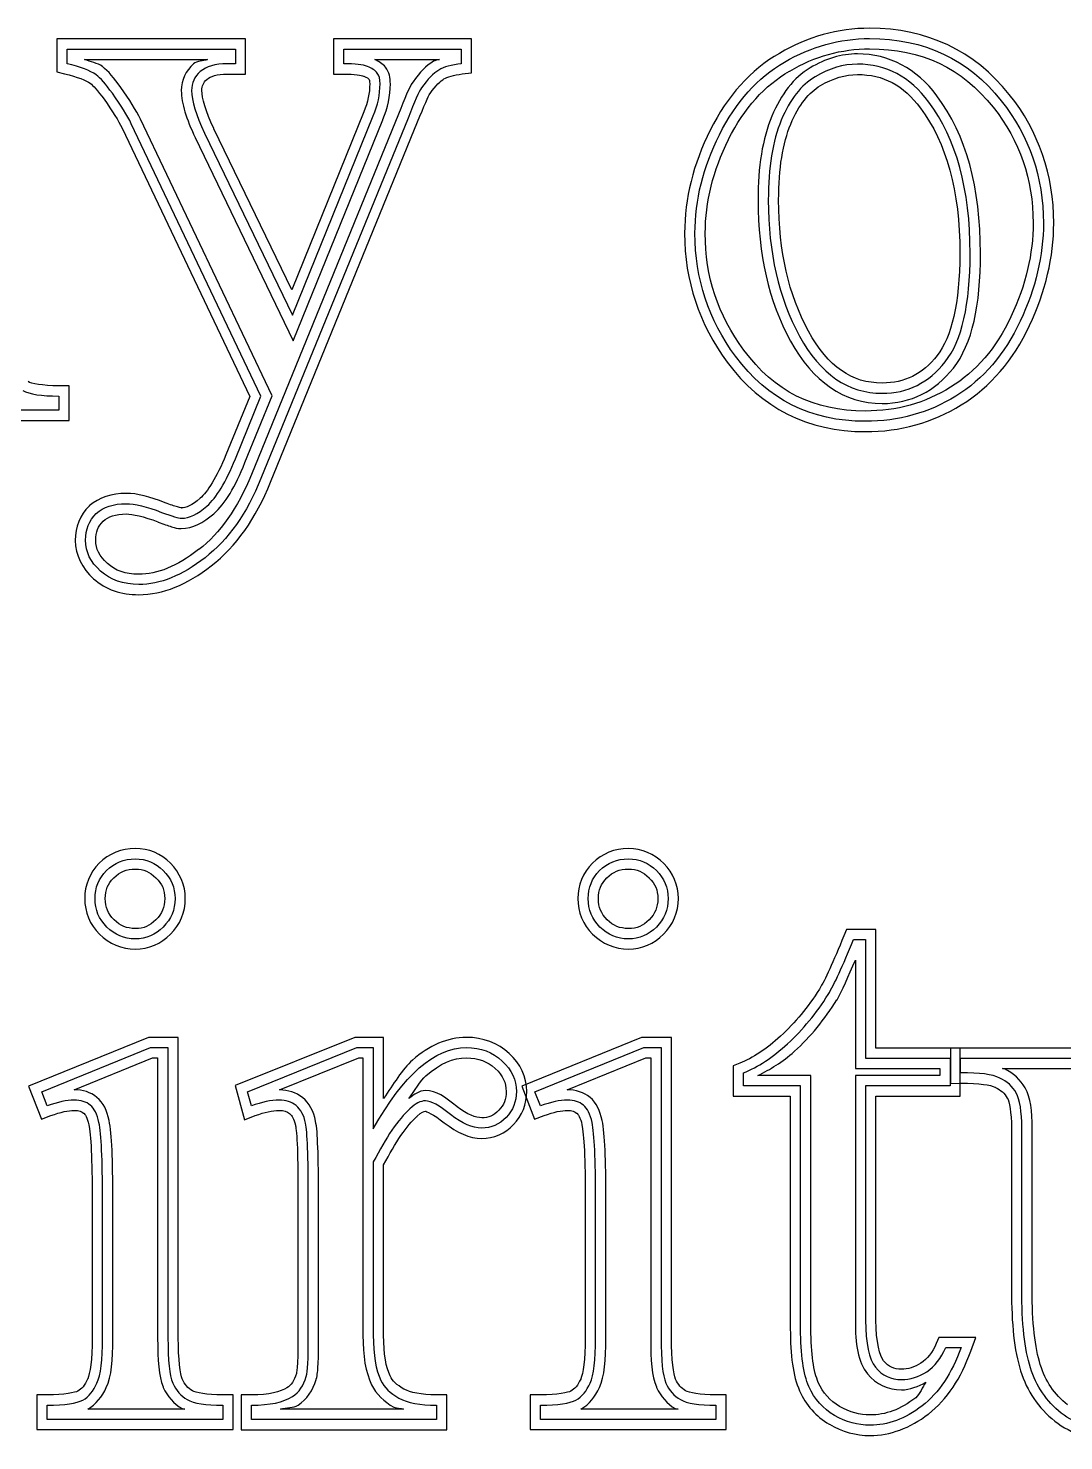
# Model space of a CAD drawing. Extents: x 35 to 204, y 106 to 197.
# Drawn here: x 59.61 to 73.64, y 121.45 to 140.59 of the extents above; entities that cross this region are included whole.
import ezdxf

# ---------------------------------------------------------------- set-up
doc = ezdxf.new("R2010")
doc.units = 0
doc.layers.add('Plast_1', color=7, linetype='CONTINUOUS')

msp = doc.modelspace()

# ---------------------------------------------------------------- linework, layer by layer
at = {"layer": 'Plast_1', "color": 7}
for points in [[(71.007765, 140.58784)], [(71.007804, 140.44848)], [(71.007859, 140.30868)], [(70.841797, 140.24019)], [(70.842267, 140.10139)], [(70.841797, 139.9609)], [(61.060547, 129.47656)], [(67.740234, 129.47656)], [(61.059583, 129.33617)], [(61.060594, 129.19718)], [(67.739789, 129.33617)], [(67.740281, 129.19718)], [(70.814546, 127.9649)], [(65.544976, 126.63867)], [(72.806637, 126.49418)]]:
    msp.add_lwpolyline(points, close=True, dxfattribs=at)
for points in [[(59.996094, 140.44336), (59.996094, 140.30469), (59.996094, 139.99609), (60.103516, 139.97069)], [(62.304817, 139.96678), (62.554817, 139.96678), (62.554817, 140.44334), (59.996094, 140.44336)], [(60.135782, 140.30431), (62.415916, 140.30431), (62.415916, 140.10673), (62.303778, 140.10673)], [(60.135783, 140.10681), (60.135782, 140.30431)], [(65.490239, 139.96881), (65.615239, 139.98251), (65.615239, 140.44345), (63.744146, 140.44345), (63.744146, 139.96689), (63.884771, 139.96689)], [(63.884387, 140.10677), (63.884387, 140.30435), (65.475675, 140.30435), (65.475675, 140.10677)], [(60.370821, 140.16408), (60.371094, 140.16406)], [(60.371094, 140.16406), (62.039062, 140.16406)], [(60.615055, 140.06828), (60.613055, 140.07028), (60.611055, 140.07228)], [(64.304643, 140.1641), (65.179643, 140.1641)], [(64.152349, 139.93949), (64.154349, 139.93949), (64.158249, 139.93749)], [(64.224659, 139.89649), (64.226659, 139.89449), (64.228659, 139.89249)], [(64.451175, 140.06059), (64.449175, 140.06059)], [(69.923828, 140.0079), (69.925828, 140.0079)], [(64.824173, 139.86335), (64.820273, 139.85935), (64.818273, 139.85735)], [(65.048739, 139.69915), (65.050739, 139.70115), (65.052739, 139.70515)], [(62.54479, 134.70305), (62.915884, 135.6093), (61.13268, 139.35539), (61.13068, 139.35539)], [(61.873047, 139.10741), (63.201172, 136.35546), (64.414062, 139.34765), (64.414062, 139.34965)], [(61.999404, 139.16691), (63.1902, 136.69988), (64.284878, 139.40186)], [(64.156379, 139.45499), (63.179816, 137.04483), (62.125129, 139.22647), (62.125129, 139.22847)], [(64.624914, 139.42181), (62.63468, 134.54095), (62.63268, 134.54095)], [(64.75479, 139.3699), (62.76301, 134.48924)], [(62.892489, 134.43743), (64.884677, 139.31829)], [(60.880859, 139.23437), (62.611328, 135.60155), (62.287109, 134.80858)], [(62.415917, 134.75624), (62.76301, 135.60528), (61.006185, 139.29515)], [(68.849609, 139.20898), (68.847609, 139.20898), (68.847609, 139.20698)], [(69.097656, 139.08207), (69.097656, 139.08407)], [(69.304687, 136.22656), (69.304687, 136.22856)], [(57.707073, 135.74399), (57.464886, 135.74399), (57.464886, 135.27329), (60.164104, 135.27329), (60.164104, 135.74399), (60.023479, 135.74399)], [(60.023645, 135.60516), (60.023645, 135.41292), (57.604674, 135.41292), (57.604674, 135.60516), (57.706132, 135.60516)], [(60.437505, 134.11716), (60.435505, 134.11716), (60.433505, 134.11516)], [(61.367009, 133.90037), (61.369009, 133.89837)], [(61.91979, 133.52532), (61.91779, 133.52532)], [(61.337891, 129.07813), (61.339891, 129.07813), (61.341891, 129.07613)], [(68.019531, 129.07813), (68.021531, 129.07613)], [(61.339938, 128.51168), (61.339938, 128.50968), (61.337938, 128.50968)], [(68.019578, 128.51168), (68.019578, 128.50968)], [(70.695312, 128.38086), (70.660152, 128.29496)], [(71.09384, 123.08791), (71.09384, 126.12111), (72.236418, 126.12111), (72.236418, 126.77346), (71.09375, 126.77346), (71.09375, 128.38088), (70.955078, 128.38088), (70.695312, 128.38086)], [(70.788868, 128.24149), (70.954404, 128.24149)], [(70.954404, 128.24149), (70.954404, 126.63418), (72.097141, 126.63418), (72.097141, 126.26039), (70.954404, 126.26039), (70.954404, 123.08849)], [(70.814453, 127.96484), (70.814453, 126.49414), (71.957031, 126.49414), (71.957031, 126.40044), (70.814453, 126.40044), (70.814453, 123.08794)], [(70.564499, 127.42579), (70.566499, 127.42579), (70.566499, 127.42779)], [(61.240234, 126.91797), (59.613281, 126.25781), (59.789062, 125.80859), (59.917969, 125.85739)], [(61.642625, 122.84747), (61.642625, 126.91778), (61.502, 126.91778), (61.240234, 126.91797)], [(64.033203, 126.91797), (62.414062, 126.26367), (62.541016, 125.80273), (62.685547, 125.85743)], [(64.423917, 126.09159), (64.423917, 126.91776), (64.285245, 126.91776), (64.033203, 126.91797)], [(67.919922, 126.91797), (66.294922, 126.25781), (66.46875, 125.80859), (66.597656, 125.85739)], [(68.322305, 122.84752), (68.322305, 126.91783), (68.183633, 126.91783), (67.919922, 126.91797)], [(59.868788, 125.98797), (59.794028, 126.18021), (61.267839, 126.77828), (61.502794, 126.77836)], [(61.502794, 126.77836), (61.502794, 122.8482)], [(62.634852, 125.98811), (62.581452, 126.18035), (64.060602, 126.77842), (64.284879, 126.77836)], [(64.284879, 126.77836), (64.284879, 125.67834)], [(66.548995, 125.98797), (66.474235, 126.18021), (67.948045, 126.77828), (68.183, 126.77836)], [(68.183, 126.77836), (68.183, 122.8482)], [(72.101562, 126.77344), (72.101562, 126.29492), (72.244141, 126.29692)], [(74.095749, 123.36118), (74.095749, 126.77329), (72.101562, 126.77344)], [(60.232524, 126.2068), (61.294924, 126.63867)], [(61.294924, 126.63867), (61.363284, 126.63867), (61.363284, 122.84766)], [(63.015586, 126.20508), (64.087893, 126.63867)], [(64.087893, 126.63867), (64.144533, 126.63867), (64.144533, 125.26367), (64.144533, 125.14258), (64.144533, 122.88477)], [(65.935549, 126.49609), (65.935549, 126.49409), (65.937549, 126.49409)], [(66.912208, 126.2068), (67.974612, 126.63867)], [(67.974612, 126.63867), (68.042972, 126.63867), (68.042972, 122.84766)], [(69.248043, 126.56645), (69.160153, 126.53125), (69.160153, 126.12109), (69.933591, 126.12109), (69.933591, 122.9707)], [(72.241318, 126.43657), (72.241318, 126.63415), (73.955424, 126.63415), (73.955424, 123.3608)], [(72.806641, 126.49414), (72.828121, 126.49414), (73.816402, 126.49414), (73.816402, 123.36133)], [(72.834027, 126.49018), (72.832027, 126.49018)], [(70.073322, 122.97101), (70.073322, 126.26039), (69.299038, 126.26039), (69.299038, 126.4366)], [(70.212937, 122.97071), (70.212937, 126.4004), (69.494187, 126.4004)], [(63.32618, 126.10156), (63.32418, 126.10156)], [(72.705078, 126.24422), (72.708978, 126.24222), (72.710978, 126.24022)], [(65.41997, 125.97847), (65.41607, 125.98047)], [(60.359375, 125.89259), (60.361375, 125.89059), (60.363375, 125.89059)], [(60.70518, 125.79074), (60.70518, 125.79274)], [(63.150391, 125.88673), (63.150391, 125.88473), (63.152391, 125.88273)], [(63.228561, 125.72648), (63.230561, 125.72448), (63.230561, 125.72048)], [(64.874995, 125.84741), (64.876995, 125.84741), (64.876995, 125.84941)], [(65.244183, 125.76156), (65.246183, 125.75956)], [(67.039062, 125.89259), (67.041062, 125.89059), (67.043062, 125.89059)], [(67.384865, 125.79074), (67.384865, 125.79274)], [(72.929728, 125.68358), (72.929728, 123.5)], [(73.069003, 123.49964), (73.069003, 125.68366)], [(73.209027, 123.49995), (73.209027, 125.68354)], [(64.284879, 125.22979), (64.284879, 122.88558)], [(64.423823, 122.88452), (64.423823, 125.1892)], [(60.476655, 124.73238), (60.476655, 122.84762)], [(60.616374, 122.84814), (60.616374, 124.73312)], [(60.75596, 122.84738), (60.75596, 124.73214)], [(63.263751, 124.73806), (63.263751, 122.84353)], [(63.403797, 122.84288), (63.403797, 124.73854)], [(63.543011, 122.84375), (63.543011, 124.73828)], [(67.156342, 124.73238), (67.156342, 122.84762)], [(67.296581, 122.84814), (67.296581, 124.73312)], [(67.435645, 122.84738), (67.435645, 124.73214)], [(72.378996, 122.66792), (72.445406, 122.85347), (71.945406, 122.85347), (71.910246, 122.76947)], [(72.038403, 122.7147), (72.246658, 122.7147)], [(71.197356, 122.53513), (71.197356, 122.53713)], [(60.416105, 122.29293), (60.414105, 122.29093), (60.414105, 122.28893)], [(63.244181, 122.36501), (63.242181, 122.36301)], [(63.511721, 122.28511), (63.511721, 122.28711)], [(67.095792, 122.29293), (67.093792, 122.29093), (67.093792, 122.28893)], [(68.376995, 122.28692), (68.376995, 122.28892)], [(70.978516, 122.35943), (70.980516, 122.35943), (70.980516, 122.35743)], [(61.437504, 122.18164), (61.439504, 122.17764), (61.439504, 122.17564)], [(68.119142, 122.18164), (68.119142, 122.17764), (68.121142, 122.17564)], [(70.058591, 122.13086), (70.058591, 122.12886)], [(59.869184, 122.07407), (59.728559, 122.07407), (59.728559, 121.60337), (62.384809, 121.60337), (62.384809, 122.07407), (62.244184, 122.07407)], [(62.24504, 121.93503), (62.24504, 121.7428), (59.868788, 121.7428), (59.868788, 121.93503)], [(61.69341, 121.88853), (61.69541, 121.88853)], [(62.63476, 122.07395), (62.496088, 122.07395), (62.496088, 121.60325), (65.279291, 121.60325), (65.279291, 122.07395), (65.138666, 122.07395)], [(65.139262, 121.93509), (65.139262, 121.74286), (62.634852, 121.74286), (62.634852, 121.93509)], [(66.54887, 122.07407), (66.410198, 122.07407), (66.410198, 121.60337), (69.064495, 121.60337), (69.064495, 122.07407), (68.925823, 122.07407)], [(68.925246, 121.93503), (68.925246, 121.7428), (66.548994, 121.7428), (66.548994, 121.93503)], [(68.375048, 121.88853), (68.377048, 121.88853)], [(61.73057, 121.88253), (60.41807, 121.88253)], [(64.693361, 121.8828), (63.029299, 121.8828)], [(68.412208, 121.88253), (67.097755, 121.88253)], [(71.802777, 121.8144), (71.804777, 121.8144)], [(73.515666, 121.71875), (73.517666, 121.71875)], [(70.460934, 121.67573), (70.462934, 121.67573)]]:
    msp.add_lwpolyline(points, dxfattribs=at)
for points in [[(71.007812, 140.58789), (70.578145, 140.58789), (70.167362, 140.47249), (69.785156, 140.24805)], [(72.900344, 139.69136), (72.428463, 140.28308), (71.783552, 140.58784), (71.007765, 140.58784)], [(69.854387, 140.12809), (70.2175, 140.341683), (70.601972, 140.44848), (71.007804, 140.44848)], [(69.925828, 140.0079), (70.269364, 140.20998), (70.626501, 140.30868), (71.007859, 140.30868)], [(71.007804, 140.44848), (71.748269, 140.44848), (72.342777, 140.167247), (72.791328, 139.60478)], [(71.007812, 140.30859), (71.712955, 140.30859), (72.25642, 140.05079), (72.681641, 139.51758)], [(60.530935, 139.95729), (60.449056, 140.014223), (60.317339, 140.064063), (60.135783, 140.10681)], [(60.611055, 140.07228), (60.552495, 140.11298), (60.452182, 140.13478), (60.370821, 140.16408)], [(60.863102, 139.78703), (60.770302, 139.91694), (60.696191, 140.00743), (60.615055, 140.06828)], [(61.849609, 140.10546), (61.744722, 140.01486), (61.683594, 139.88264), (61.683594, 139.74413)], [(62.039062, 140.16406), (61.977622, 140.14166), (61.897852, 140.14746), (61.849609, 140.10546)], [(62.303778, 140.10673), (62.143581, 140.10673), (62.022544, 140.07113), (61.940665, 139.99993)], [(64.204781, 140.06937), (64.144261, 140.094303), (64.037463, 140.10677), (63.884387, 140.10677)], [(64.338278, 139.97857), (64.309798, 140.017703), (64.265299, 140.04797), (64.204781, 140.06937)], [(64.449175, 140.06059), (64.413225, 140.10949), (64.358675, 140.13689), (64.304643, 140.1641)], [(65.099563, 140.1407), (65.001123, 140.0816), (64.91572, 139.98921), (64.824173, 139.86335)], [(65.179643, 140.1641), (65.155803, 140.1537), (65.121253, 140.1537), (65.099563, 140.1407)], [(65.475675, 140.10677), (65.343958, 140.092503), (65.2425, 140.064037), (65.171301, 140.02137)], [(69.785156, 140.24805), (69.395858, 140.02287), (69.083533, 139.67312), (68.849609, 139.20898)], [(68.973305, 139.14555), (69.19758, 139.590543), (69.491274, 139.918057), (69.854387, 140.12809)], [(70.841797, 140.24019), (70.625651, 140.24019), (70.41008, 140.17419), (70.201172, 140.05074)], [(70.842267, 140.10139), (70.653591, 140.10139), (70.463135, 140.04443), (70.270899, 139.93051)], [(71.919922, 139.67184), (71.646791, 140.04028), (71.273358, 140.24019), (70.841797, 140.24019)], [(71.808788, 139.58876), (71.556033, 139.930513), (71.233859, 140.10139), (70.842267, 140.10139)], [(60.103516, 139.97069), (60.276177, 139.93009), (60.395537, 139.88049), (60.451172, 139.84179)], [(60.74987, 139.70632), (60.660872, 139.830913), (60.587894, 139.91457), (60.530935, 139.95729)], [(61.940665, 139.99993), (61.862347, 139.93229), (61.823188, 139.846853), (61.823188, 139.74362)], [(61.96302, 139.74409), (61.96302, 139.81209), (61.97963, 139.84979), (62.03138, 139.89448)], [(62.03138, 139.89448), (62.07927, 139.93608), (62.165288, 139.96678), (62.304817, 139.96678)], [(63.884771, 139.96689), (64.030272, 139.96689), (64.13013, 139.94869), (64.152349, 139.93949)], [(64.158249, 139.93749), (64.200049, 139.92269), (64.216719, 139.90739), (64.224659, 139.89649)], [(64.228659, 139.89249), (64.225959, 139.89649), (64.236459, 139.87989), (64.236459, 139.83389)], [(64.375658, 139.83439), (64.375658, 139.898457), (64.363198, 139.946517), (64.338278, 139.97857)], [(64.515625, 139.83402), (64.515625, 139.91472), (64.501455, 139.99375), (64.451175, 140.06059)], [(65.171301, 140.02137), (65.100103, 139.978637), (65.021785, 139.89854), (64.936346, 139.78108)], [(65.052739, 139.70515), (65.129679, 139.8095), (65.199327, 139.87669), (65.242192, 139.90241)], [(65.242192, 139.90241), (65.286732, 139.92911), (65.370648, 139.95591), (65.490239, 139.96881)], [(69.097656, 139.08407), (69.312172, 139.50914), (69.587298, 139.81325), (69.923828, 140.0079)], [(70.201172, 140.05074), (69.978807, 139.92068), (69.808807, 139.69621), (69.683594, 139.39644)], [(70.270899, 139.93051), (70.082222, 139.820157), (69.929145, 139.62436), (69.811668, 139.34312)], [(70.341797, 139.81051), (70.516813, 139.91422), (70.681197, 139.9609), (70.841797, 139.9609)], [(70.841797, 139.9609), (71.192807, 139.9609), (71.464991, 139.81988), (71.697266, 139.50582)], [(60.451172, 139.84179), (60.484752, 139.81579), (60.553133, 139.74199), (60.636719, 139.62499)], [(61.006185, 139.29515), (60.952785, 139.405503), (60.867347, 139.54256), (60.74987, 139.70632)], [(61.13068, 139.35539), (61.07159, 139.47749), (60.983394, 139.61934), (60.863102, 139.78703)], [(61.683594, 139.74413), (61.683594, 139.56595), (61.751154, 139.36227), (61.873047, 139.10741)], [(61.823188, 139.74362), (61.823188, 139.60478), (61.881927, 139.412543), (61.999404, 139.16691)], [(62.125129, 139.22847), (62.012889, 139.46367), (61.96302, 139.64494), (61.96302, 139.74409)], [(64.236459, 139.83389), (64.236459, 139.71126), (64.210749, 139.58612), (64.156379, 139.45499)], [(64.284878, 139.40186), (64.345398, 139.54782), (64.375658, 139.691997), (64.375658, 139.83439)], [(64.414062, 139.34965), (64.480232, 139.50983), (64.515625, 139.67249), (64.515625, 139.83402)], [(64.818273, 139.85735), (64.766583, 139.77695), (64.714721, 139.6481), (64.624914, 139.42181)], [(64.936346, 139.78108), (64.904306, 139.731213), (64.843787, 139.594153), (64.75479, 139.3699)], [(64.884677, 139.31829), (64.971417, 139.53685), (65.034746, 139.67611), (65.048739, 139.69915)], [(69.939453, 139.28902), (70.049194, 139.55174), (70.186809, 139.71986), (70.341797, 139.81051)], [(73.501906, 137.94917), (73.501906, 138.60059), (73.299482, 139.18777), (72.900344, 139.69136)], [(60.636719, 139.62499), (60.75138, 139.46515), (60.833145, 139.33297), (60.880859, 139.23437)], [(71.697266, 139.50582), (72.047718, 139.03855), (72.230469, 138.38763), (72.230469, 137.53902)], [(72.369477, 137.53824), (72.369477, 138.40686), (72.182581, 139.090367), (71.808788, 139.58876)], [(72.509766, 137.53902), (72.509766, 138.42765), (72.317054, 139.14232), (71.919922, 139.67184)], [(72.681641, 139.51758), (73.044327, 139.05998), (73.222656, 138.54377), (73.222656, 137.94922)], [(72.791328, 139.60478), (73.172241, 139.124187), (73.362697, 138.572397), (73.362697, 137.94941)], [(69.683594, 139.39644), (69.556111, 139.09126), (69.496094, 138.71353), (69.496094, 138.25973)], [(69.811668, 139.34312), (69.694191, 139.061887), (69.635452, 138.700557), (69.635452, 138.25913)], [(68.847609, 139.20698), (68.618442, 138.74864), (68.501906, 138.28192), (68.501906, 137.8105)], [(68.642232, 137.81058), (68.642232, 138.259127), (68.75259, 138.704117), (68.973305, 139.14555)], [(69.775391, 138.25973), (69.775391, 138.68878), (69.831981, 139.03174), (69.939453, 139.28902)], [(68.78125, 137.81059), (68.78125, 138.23564), (68.886012, 138.65816), (69.097656, 139.08207)], [(69.496094, 138.25973), (69.496094, 137.52937), (69.641422, 136.88942), (69.935547, 136.34957)], [(69.635452, 138.25913), (69.635452, 137.547143), (69.776069, 136.933053), (70.057303, 136.41686)], [(70.179687, 136.48434), (69.911345, 136.97687), (69.775391, 137.56611), (69.775391, 138.25973)], [(68.501906, 137.8105), (68.501906, 137.16759), (68.697642, 136.57914), (69.080031, 136.06245)], [(69.19224, 136.14453), (68.825568, 136.639357), (68.642232, 137.194707), (68.642232, 137.81058)], [(69.304687, 136.22856), (68.954498, 136.70114), (68.78125, 137.2224), (68.78125, 137.81059)], [(73.222656, 137.94922), (73.222656, 137.53366), (73.124516, 137.11245), (72.921875, 136.67969)], [(73.362697, 137.94941), (73.362697, 137.511543), (73.257679, 137.068333), (73.047643, 136.61978)], [(73.173781, 136.5605), (73.391209, 137.02484), (73.501906, 137.489), (73.501906, 137.94917)], [(72.230469, 137.53902), (72.230469, 136.85986), (72.114019, 136.39772), (71.923828, 136.15621)], [(72.033063, 136.06977), (72.257339, 136.354563), (72.369477, 136.844053), (72.369477, 137.53824)], [(72.142578, 135.98434), (72.400939, 136.31241), (72.509766, 136.82981), (72.509766, 137.53902)], [(72.921875, 136.67969), (72.721342, 136.25143), (72.448975, 135.9372), (72.103516, 135.72461)], [(71.177734, 135.78121), (70.766809, 135.78121), (70.449042, 135.99613), (70.179687, 136.48434)], [(73.047643, 136.61978), (72.837607, 136.171227), (72.547473, 135.833033), (72.17724, 135.6052)], [(72.249953, 135.48628), (72.644958, 135.72936), (72.954243, 136.09165), (73.173781, 136.5605)], [(69.935547, 136.34957), (70.23578, 135.8054), (70.663079, 135.50387), (71.177734, 135.50387)], [(70.057303, 136.41686), (70.342097, 135.900673), (70.715889, 135.64258), (71.17868, 135.64258)], [(69.080031, 136.06245), (69.536766, 135.44474), (70.175202, 135.123), (70.949172, 135.123)], [(70.949065, 135.26345), (70.21216, 135.26345), (69.626551, 135.557143), (69.19224, 136.14453)], [(70.949219, 135.40234), (70.249379, 135.40234), (69.716575, 135.6695), (69.304687, 136.22656)], [(71.923828, 136.15621), (71.721083, 135.89876), (71.484697, 135.78121), (71.177734, 135.78121)], [(71.17868, 135.64258), (71.523993, 135.64258), (71.808788, 135.784977), (72.033063, 136.06977)], [(71.177734, 135.50387), (71.561398, 135.50387), (71.896773, 135.6722), (72.142578, 135.98434)], [(59.537715, 135.67996), (59.626713, 135.630093), (59.78869, 135.60516), (60.023645, 135.60516)], [(60.023479, 135.74399), (59.799426, 135.74399), (59.651562, 135.77639), (59.607464, 135.80059)], [(72.103516, 135.72461), (71.758674, 135.51034), (71.377896, 135.40234), (70.949219, 135.40234)], [(72.17724, 135.6052), (71.810567, 135.377367), (71.401176, 135.26345), (70.949065, 135.26345)], [(70.949172, 135.123), (71.424715, 135.123), (71.86145, 135.24488), (72.249953, 135.48628)], [(62.287109, 134.80858), (62.162902, 134.50152), (62.035014, 134.30298), (61.939453, 134.22069)], [(62.031445, 134.11545), (62.159602, 134.22581), (62.28776, 134.439407), (62.415917, 134.75624)], [(62.63268, 134.54095), (62.447264, 134.08427), (62.209169, 133.74894), (61.91979, 133.52532)], [(62.122915, 134.01164), (62.283212, 134.15016), (62.412954, 134.37712), (62.54479, 134.70305)], [(62.76301, 134.48924), (62.570774, 134.015773), (62.318019, 133.658), (62.004745, 133.41592)], [(62.089755, 133.30657), (62.426372, 133.56709), (62.693663, 133.94773), (62.892489, 134.43743)], [(60.937505, 134.28708), (60.742409, 134.28708), (60.566724, 134.23248), (60.437505, 134.11716)], [(60.530935, 134.01399), (60.630613, 134.10299), (60.76589, 134.14749), (60.936767, 134.14749)], [(60.936767, 134.14749), (61.054244, 134.14749), (61.214441, 134.10833), (61.417357, 134.03001)], [(61.466802, 134.16013), (61.255449, 134.24173), (61.085983, 134.28708), (60.937505, 134.28708)], [(61.630864, 134.10353), (61.591274, 134.11543), (61.536214, 134.13413), (61.466802, 134.16013)], [(61.939453, 134.22069), (61.829664, 134.12349), (61.74234, 134.08983), (61.683594, 134.08983)], [(60.433505, 134.11516), (60.310354, 133.99657), (60.247958, 133.82973), (60.247958, 133.65032)], [(60.386758, 133.65088), (60.386758, 133.800393), (60.434817, 133.92143), (60.530935, 134.01399)], [(60.624822, 133.91009), (60.694852, 133.97209), (60.791495, 134.00779), (60.937322, 134.00779)], [(60.937322, 134.00779), (61.023802, 134.00779), (61.172531, 133.97539), (61.367009, 133.90037)], [(61.417357, 134.03001), (61.559754, 133.97661), (61.648753, 133.94991), (61.684352, 133.94991)], [(61.683594, 134.08983), (61.700674, 134.08983), (61.670454, 134.09183), (61.630864, 134.10353)], [(61.683462, 133.81047), (61.83831, 133.81047), (61.983508, 133.88817), (62.122915, 134.01164)], [(61.684352, 133.94991), (61.791149, 133.94991), (61.906847, 134.00509), (62.031445, 134.11545)], [(60.525212, 133.65032), (60.525212, 133.7681), (60.557912, 133.84427), (60.624822, 133.91009)], [(61.369009, 133.89837), (61.441999, 133.87097), (61.501247, 133.85067), (61.550649, 133.83587)], [(61.550649, 133.83587), (61.600049, 133.82107), (61.630789, 133.81047), (61.683462, 133.81047)], [(60.247958, 133.65032), (60.247958, 133.45352), (60.338438, 133.27176), (60.496005, 133.13079)], [(60.589674, 133.23437), (60.454397, 133.355403), (60.386758, 133.49424), (60.386758, 133.65088)], [(60.683415, 133.33782), (60.570424, 133.43891), (60.525212, 133.53384), (60.525212, 133.65032)], [(61.91779, 133.52532), (61.624626, 133.29618), (61.35656, 133.19134), (61.107243, 133.19134)], [(62.004745, 133.41592), (61.695031, 133.173847), (61.395997, 133.05281), (61.107643, 133.05281)], [(61.107643, 133.05281), (60.897607, 133.05281), (60.724951, 133.11333), (60.589674, 133.23437)], [(61.107243, 133.19134), (60.924004, 133.19134), (60.791955, 133.24074), (60.683415, 133.33782)], [(61.107333, 132.91399), (61.434723, 132.91399), (61.763491, 133.05156), (62.089755, 133.30657)], [(60.496005, 133.13079), (60.658018, 132.98583), (60.8705, 132.91399), (61.107333, 132.91399)], [(61.060547, 129.47656), (60.875027, 129.47656), (60.700674, 129.40576), (60.570312, 129.27539)], [(61.535156, 129.27539), (61.408871, 129.4043), (61.241746, 129.47656), (61.060547, 129.47656)], [(67.740234, 129.47656), (67.554715, 129.47656), (67.382315, 129.40576), (67.251953, 129.27539)], [(68.21875, 129.27344), (68.092123, 129.40443), (67.922966, 129.47656), (67.740234, 129.47656)], [(60.570312, 129.27539), (60.443266, 129.14834), (60.375, 128.9785), (60.375, 128.79688)], [(60.514914, 128.79684), (60.514914, 128.946353), (60.566533, 129.07273), (60.669771, 129.17597)], [(60.669771, 129.17597), (60.776568, 129.28277), (60.906506, 129.33617), (61.059583, 129.33617)], [(60.767625, 129.07804), (60.850855, 129.16124), (60.939959, 129.19718), (61.060594, 129.19718)], [(61.059583, 129.33617), (61.2091, 129.33617), (61.335477, 129.28277), (61.438715, 129.17597)], [(61.060547, 129.19727), (61.176848, 129.19727), (61.258042, 129.16077), (61.337891, 129.07813)], [(61.438715, 129.17597), (61.545513, 129.07273), (61.598912, 128.946353), (61.598912, 128.79684)], [(61.738281, 128.79688), (61.738281, 128.9796), (61.666151, 129.14876), (61.535156, 129.27539)], [(67.251953, 129.27539), (67.124907, 129.14834), (67.054687, 128.9785), (67.054687, 128.79688)], [(67.19512, 128.79684), (67.19512, 128.946353), (67.246739, 129.07273), (67.349977, 129.17597)], [(67.349977, 129.17597), (67.456775, 129.28277), (67.586712, 129.33617), (67.739789, 129.33617)], [(67.449266, 129.07804), (67.532496, 129.16124), (67.619647, 129.19718), (67.740281, 129.19718)], [(67.739789, 129.33617), (67.889306, 129.33617), (68.015684, 129.28277), (68.118921, 129.17597)], [(67.740234, 129.19727), (67.856537, 129.19727), (67.939683, 129.16077), (68.019531, 129.07813)], [(68.118921, 129.17597), (68.225719, 129.07273), (68.279118, 128.946353), (68.279118, 128.79684)], [(68.417969, 128.79688), (68.417969, 128.9787), (68.348519, 129.14701), (68.21875, 129.27344)], [(60.654344, 128.79679), (60.654344, 128.91419), (60.688194, 128.9986), (60.767625, 129.07804)], [(61.341891, 129.07613), (61.424491, 128.99633), (61.459078, 128.91313), (61.459078, 128.79684)], [(67.334031, 128.79679), (67.334031, 128.91419), (67.369841, 128.9986), (67.449266, 129.07804)], [(68.021531, 129.07613), (68.104131, 128.99633), (68.138719, 128.91313), (68.138719, 128.79684)], [(60.375, 128.79688), (60.375, 128.61414), (60.44636, 128.44427), (60.576172, 128.31445)], [(60.675111, 128.41236), (60.568313, 128.51916), (60.514914, 128.64732), (60.514914, 128.79684)], [(60.773484, 128.51163), (60.689704, 128.59543), (60.654344, 128.68048), (60.654344, 128.79679)], [(61.459078, 128.79684), (61.459078, 128.68053), (61.423718, 128.59546), (61.339938, 128.51168)], [(61.598912, 128.79684), (61.598912, 128.64732), (61.545513, 128.51916), (61.438715, 128.41236)], [(61.537109, 128.31445), (61.666923, 128.44427), (61.738281, 128.61414), (61.738281, 128.79688)], [(67.054687, 128.79688), (67.054688, 128.61414), (67.126047, 128.44427), (67.255859, 128.31445)], [(67.355317, 128.41236), (67.248519, 128.51916), (67.19512, 128.64732), (67.19512, 128.79684)], [(67.453172, 128.51163), (67.369392, 128.59543), (67.334031, 128.68048), (67.334031, 128.79679)], [(68.138719, 128.79684), (68.138719, 128.68053), (68.103359, 128.59546), (68.019578, 128.51168)], [(68.279118, 128.79684), (68.279118, 128.64732), (68.225719, 128.51916), (68.118921, 128.41236)], [(68.216797, 128.31445), (68.346611, 128.44427), (68.417969, 128.61414), (68.417969, 128.79688)], [(61.059583, 128.25217), (60.910066, 128.25217), (60.781908, 128.305567), (60.675111, 128.41236)], [(61.060594, 128.39249), (60.944289, 128.39249), (60.857265, 128.42789), (60.773484, 128.51163)], [(61.438715, 128.41236), (61.335477, 128.305567), (61.2091, 128.25217), (61.059583, 128.25217)], [(61.337938, 128.50968), (61.258088, 128.42708), (61.176897, 128.39249), (61.060594, 128.39249)], [(67.739789, 128.25217), (67.590272, 128.25217), (67.462115, 128.305567), (67.355317, 128.41236)], [(67.740281, 128.39249), (67.623978, 128.39249), (67.536953, 128.42789), (67.453172, 128.51163)], [(68.118921, 128.41236), (68.015684, 128.305567), (67.889306, 128.25217), (67.739789, 128.25217)], [(68.019578, 128.50968), (67.939728, 128.42708), (67.856586, 128.39249), (67.740281, 128.39249)], [(60.576172, 128.31445), (60.705986, 128.18464), (60.877817, 128.11328), (61.060547, 128.11328)], [(61.060547, 128.11328), (61.242643, 128.11328), (61.410621, 128.18428), (61.537109, 128.31445)], [(67.255859, 128.31445), (67.385674, 128.18464), (67.557505, 128.11328), (67.740234, 128.11328)], [(67.740234, 128.11328), (67.922331, 128.11328), (68.090309, 128.18428), (68.216797, 128.31445)], [(70.660152, 128.29496), (70.515321, 127.93818), (70.400664, 127.69216), (70.328121, 127.57231)], [(70.447115, 127.49924), (70.528993, 127.63452), (70.642911, 127.881937), (70.788868, 128.24149)], [(70.566499, 127.42779), (70.630819, 127.53407), (70.724132, 127.75559), (70.814546, 127.9649)], [(70.328121, 127.57231), (70.174047, 127.32579), (69.999246, 127.11516), (69.80273, 126.93559)], [(69.897106, 126.83176), (70.103581, 127.020433), (70.286918, 127.242927), (70.447115, 127.49924)], [(69.99028, 126.72853), (70.206715, 126.9263), (70.398179, 127.15968), (70.564499, 127.42579)], [(65.545011, 126.91776), (65.290053, 126.91776), (65.042374, 126.80804), (64.814542, 126.60917)], [(66.127042, 126.69706), (65.973103, 126.84245), (65.769553, 126.91776), (65.545011, 126.91776)], [(69.80273, 126.93559), (69.609082, 126.75892), (69.424079, 126.63686), (69.248043, 126.56645)], [(64.284879, 125.67834), (64.69427, 126.411687), (65.114342, 126.77836), (65.545093, 126.77836)], [(65.545093, 126.77836), (65.740889, 126.77836), (65.902866, 126.71784), (66.031024, 126.5968)], [(66.36337, 126.18534), (66.36337, 126.37912), (66.27668, 126.55895), (66.127042, 126.69706)], [(69.299038, 126.4366), (69.494834, 126.51492), (69.69419, 126.64664), (69.897106, 126.83176)], [(69.494187, 126.4004), (69.660745, 126.4865), (69.825399, 126.5781), (69.99028, 126.72853)], [(64.814542, 126.60917), (64.678008, 126.48999), (64.552745, 126.27434), (64.423917, 126.09159)], [(64.998101, 126.39844), (65.19034, 126.56624), (65.369183, 126.63867), (65.544976, 126.63867)], [(65.544924, 126.63867), (65.711974, 126.63867), (65.833173, 126.59277), (65.935549, 126.49609)], [(65.937549, 126.49409), (66.042942, 126.39749), (66.084033, 126.30408), (66.084033, 126.1855)], [(66.031024, 126.5968), (66.159181, 126.47932), (66.22326, 126.342263), (66.22326, 126.18563)], [(72.832027, 126.49018), (72.825927, 126.49318), (72.812907, 126.49116), (72.806637, 126.49418)], [(73.115277, 126.23237), (73.052257, 126.34492), (72.953648, 126.43313), (72.834027, 126.49018)], [(64.765679, 126.08984), (64.842899, 126.18464), (64.922804, 126.33271), (64.998101, 126.39844)], [(72.769968, 126.36717), (72.67385, 126.41697), (72.497633, 126.440103), (72.241318, 126.43657)], [(72.244141, 126.29692), (72.491183, 126.29992), (72.655129, 126.27002), (72.705078, 126.24422)], [(72.994243, 126.16425), (72.944403, 126.25325), (72.869645, 126.32089), (72.769968, 126.36717)], [(60.539164, 126.10524), (60.456014, 126.17554), (60.346796, 126.2068), (60.232524, 126.2068)], [(60.70518, 125.79274), (60.67681, 125.92245), (60.63016, 126.03137), (60.539164, 126.10524)], [(63.32418, 126.10156), (63.23902, 126.17106), (63.129515, 126.20347), (63.015586, 126.20508)], [(63.501961, 125.7832), (63.476171, 125.91239), (63.421291, 126.02657), (63.32618, 126.10156)], [(64.990288, 126.19727), (64.905048, 126.19727), (64.835675, 126.14097), (64.765679, 126.08984)], [(65.41607, 125.98047), (65.25665, 126.11008), (65.141165, 126.19727), (64.990288, 126.19727)], [(66.084033, 126.1855), (66.084033, 126.07766), (66.053703, 126.00158), (65.984423, 125.92964)], [(66.22326, 126.18563), (66.22326, 126.04679), (66.176981, 125.929313), (66.084423, 125.8332)], [(66.185636, 125.73612), (66.301474, 125.85641), (66.36337, 126.0155), (66.36337, 126.18534)], [(67.220802, 126.10329), (67.137422, 126.17479), (67.027354, 126.2068), (66.912208, 126.2068)], [(67.384865, 125.79274), (67.356625, 125.92181), (67.310905, 126.02944), (67.220802, 126.10329)], [(72.710978, 126.24022), (72.787728, 126.20462), (72.837582, 126.15912), (72.873088, 126.09569)], [(73.069003, 125.68366), (73.069003, 125.915053), (73.044083, 126.07525), (72.994243, 126.16425)], [(73.209027, 125.68354), (73.209027, 125.92495), (73.190297, 126.0984), (73.115277, 126.23237)], [(60.2319, 126.06807), (60.132222, 126.06807), (60.011185, 126.04137), (59.868788, 125.98797)], [(59.917969, 125.85739), (60.050345, 125.90699), (60.157655, 125.92769), (60.232422, 125.92769)], [(60.450836, 125.99867), (60.397436, 126.044937), (60.324457, 126.06807), (60.2319, 126.06807)], [(60.232422, 125.92769), (60.301732, 125.92769), (60.336122, 125.91269), (60.359375, 125.89259)], [(60.568314, 125.76372), (60.543394, 125.877633), (60.504235, 125.95595), (60.450836, 125.99867)], [(63.008644, 126.06821), (62.898287, 126.06821), (62.773689, 126.04151), (62.634852, 125.98811)], [(62.685547, 125.85743), (62.812825, 125.90643), (62.919956, 125.92773), (63.007812, 125.92773)], [(63.007812, 125.92773), (63.075312, 125.92773), (63.116806, 125.91443), (63.150391, 125.88673)], [(63.23826, 125.99341), (63.17774, 126.043277), (63.101201, 126.06821), (63.008644, 126.06821)], [(63.366417, 125.75312), (63.345057, 125.863473), (63.302338, 125.94357), (63.23826, 125.99341)], [(64.781489, 125.95067), (64.621292, 125.804717), (64.455756, 125.564423), (64.284879, 125.22979)], [(64.989745, 126.05747), (64.925665, 126.05747), (64.856246, 126.02187), (64.781489, 125.95067)], [(64.876995, 125.84941), (64.937335, 125.90691), (64.977863, 125.91781), (64.990276, 125.91781)], [(64.990276, 125.91781), (64.987576, 125.91781), (65.099728, 125.87911), (65.244183, 125.76156)], [(65.331498, 125.87058), (65.178421, 125.995173), (65.064503, 126.05747), (64.989745, 126.05747)], [(65.753954, 125.82808), (65.675464, 125.82808), (65.56012, 125.87128), (65.41997, 125.97847)], [(65.984423, 125.92964), (65.914183, 125.85674), (65.847236, 125.82808), (65.753954, 125.82808)], [(66.912108, 126.06807), (66.81243, 126.06807), (66.691392, 126.04137), (66.548995, 125.98797)], [(66.597656, 125.85739), (66.730033, 125.90699), (66.837343, 125.92769), (66.912109, 125.92769)], [(67.131043, 125.99867), (67.077643, 126.044937), (67.004665, 126.06807), (66.912108, 126.06807)], [(66.912109, 125.92769), (66.981419, 125.92769), (67.015809, 125.91269), (67.039062, 125.89259)], [(67.248521, 125.76372), (67.223601, 125.877633), (67.184442, 125.95595), (67.131043, 125.99867)], [(72.873088, 126.09569), (72.897748, 126.05169), (72.929728, 125.90496), (72.929728, 125.68358)], [(60.363375, 125.89059), (60.377805, 125.87909), (60.410485, 125.83149), (60.431735, 125.73434)], [(60.431735, 125.73434), (60.457505, 125.60737), (60.476655, 125.25897), (60.476655, 124.73238)], [(60.616374, 124.73312), (60.616374, 125.263547), (60.600354, 125.60708), (60.568314, 125.76372)], [(60.75596, 124.73214), (60.75596, 125.26538), (60.74341, 125.60381), (60.70518, 125.79074)], [(63.152391, 125.88273), (63.183011, 125.85893), (63.211401, 125.81513), (63.228561, 125.72648)], [(63.230561, 125.72048), (63.236761, 125.69378), (63.249831, 125.58006), (63.255951, 125.41384)], [(63.403797, 124.73854), (63.403797, 125.308127), (63.391337, 125.64632), (63.366417, 125.75312)], [(63.533211, 125.42383), (63.526911, 125.59488), (63.520431, 125.70321), (63.501961, 125.7832)], [(64.423823, 125.1892), (64.58431, 125.49784), (64.740526, 125.72489), (64.874995, 125.84741)], [(65.246183, 125.75956), (65.41698, 125.62757), (65.584226, 125.54862), (65.753995, 125.54862)], [(65.753349, 125.68902), (65.628752, 125.68902), (65.488135, 125.74954), (65.331498, 125.87058)], [(66.084423, 125.8332), (65.991864, 125.73708), (65.881506, 125.68902), (65.753349, 125.68902)], [(65.753995, 125.54862), (65.917028, 125.54862), (66.070764, 125.61682), (66.185636, 125.73612)], [(67.043062, 125.89059), (67.057492, 125.87909), (67.090172, 125.83149), (67.111422, 125.73434)], [(67.111422, 125.73434), (67.137192, 125.60737), (67.156342, 125.25897), (67.156342, 124.73238)], [(67.296581, 124.73312), (67.296581, 125.263547), (67.280561, 125.60708), (67.248521, 125.76372)], [(67.435645, 124.73214), (67.435645, 125.26538), (67.423095, 125.60381), (67.384865, 125.79074)], [(63.255951, 125.41384), (63.262051, 125.24763), (63.263751, 125.02184), (63.263751, 124.73806)], [(63.543011, 124.73828), (63.543011, 125.02409), (63.539611, 125.25185), (63.533211, 125.42383)], [(72.929728, 123.5), (72.929728, 123.03634), (72.967168, 122.67279), (73.052775, 122.40039)], [(73.18648, 122.44234), (73.108162, 122.69154), (73.069003, 123.043973), (73.069003, 123.49964)], [(73.320355, 122.48433), (73.249325, 122.71032), (73.209027, 123.05228), (73.209027, 123.49995)], [(70.814453, 123.08794), (70.814453, 122.75805), (70.848563, 122.52056), (70.978516, 122.35943)], [(70.954404, 123.08849), (70.954404, 122.771657), (70.998903, 122.55806), (71.087902, 122.4477)], [(71.197356, 122.53713), (71.149426, 122.59743), (71.09384, 122.78518), (71.09384, 123.08791)], [(60.476655, 122.84762), (60.476656, 122.55268), (60.444595, 122.35398), (60.416105, 122.29293)], [(60.541614, 122.23405), (60.591454, 122.34085), (60.616374, 122.545547), (60.616374, 122.84814)], [(60.66807, 122.1755), (60.73926, 122.32805), (60.75596, 122.53712), (60.75596, 122.84738)], [(61.363284, 122.84766), (61.363284, 122.53501), (61.376154, 122.3299), (61.437504, 122.18164)], [(61.502794, 122.8482), (61.502794, 122.542047), (61.524154, 122.33735), (61.566874, 122.23411)], [(61.695355, 122.29083), (61.671355, 122.35063), (61.642625, 122.54987), (61.642625, 122.84747)], [(64.144533, 122.88477), (64.144533, 122.60258), (64.178453, 122.38185), (64.261721, 122.21094)], [(64.284879, 122.88558), (64.284879, 122.61502), (64.318698, 122.410323), (64.386337, 122.27149)], [(64.511713, 122.33178), (64.459703, 122.43854), (64.423823, 122.62558), (64.423823, 122.88452)], [(67.156342, 122.84762), (67.156342, 122.55268), (67.124282, 122.35398), (67.095792, 122.29293)], [(67.221821, 122.23405), (67.271661, 122.34085), (67.296581, 122.545547), (67.296581, 122.84814)], [(67.347755, 122.1755), (67.418945, 122.32805), (67.435645, 122.53712), (67.435645, 122.84738)], [(68.042972, 122.84766), (68.042972, 122.53501), (68.057792, 122.3299), (68.119142, 122.18164)], [(68.183, 122.8482), (68.183, 122.542047), (68.20436, 122.33735), (68.24708, 122.23411)], [(68.376995, 122.28892), (68.352945, 122.34792), (68.322305, 122.54889), (68.322305, 122.84752)], [(69.933591, 122.9707), (69.933591, 122.60841), (69.969711, 122.334), (70.058591, 122.13086)], [(70.18546, 122.18605), (70.110701, 122.356923), (70.073322, 122.618577), (70.073322, 122.97101)], [(70.312547, 122.2422), (70.251907, 122.3808), (70.212937, 122.62814), (70.212937, 122.97071)], [(63.263751, 122.84353), (63.263751, 122.70259), (63.262151, 122.58998), (63.257851, 122.50759)], [(63.377097, 122.32491), (63.394897, 122.385443), (63.403797, 122.5581), (63.403797, 122.84288)], [(63.537111, 122.49219), (63.541811, 122.58249), (63.543011, 122.69991), (63.543011, 122.84375)], [(71.910246, 122.76947), (71.858226, 122.64708), (71.789323, 122.56217), (71.703215, 122.50385)], [(72.246658, 122.7147), (72.122061, 122.365827), (71.945844, 122.102393), (71.718009, 121.9244)], [(71.782088, 122.38897), (71.892445, 122.463723), (71.977884, 122.5723), (72.038403, 122.7147)], [(71.804777, 121.8144), (72.057735, 122.01202), (72.247868, 122.30076), (72.378996, 122.66792)], [(63.257851, 122.50759), (63.253651, 122.42519), (63.244731, 122.36688), (63.244181, 122.36501)], [(63.511721, 122.28711), (63.528561, 122.34521), (63.532501, 122.40276), (63.537111, 122.49219)], [(71.439543, 122.42185), (71.334206, 122.42185), (71.266596, 122.45355), (71.197356, 122.53513)], [(71.703215, 122.50385), (71.613385, 122.44675), (71.527465, 122.42185), (71.439543, 122.42185)], [(73.687543, 121.9394), (73.509971, 122.08275), (73.390796, 122.2602), (73.320355, 122.48433)], [(60.414105, 122.28893), (60.376835, 122.20293), (60.332945, 122.15405), (60.281293, 122.12487)], [(61.834027, 122.13067), (61.774857, 122.16517), (61.731331, 122.21457), (61.695355, 122.29083)], [(63.242181, 122.36301), (63.213471, 122.26251), (63.172411, 122.20624), (63.115228, 122.16965)], [(63.190201, 122.05257), (63.279199, 122.109503), (63.341498, 122.200283), (63.377097, 122.32491)], [(63.265627, 121.9355), (63.385985, 122.0125), (63.469091, 122.13708), (63.511721, 122.28511)], [(64.386337, 122.27149), (64.432617, 122.17537), (64.514495, 122.09527), (64.631972, 122.03119)], [(64.699213, 122.15405), (64.600713, 122.20775), (64.543235, 122.26631), (64.511713, 122.33178)], [(67.093792, 122.28893), (67.056522, 122.20293), (67.012632, 122.15405), (66.960979, 122.12487)], [(68.515667, 122.13067), (68.457657, 122.16447), (68.412604, 122.21317), (68.376995, 122.28692)], [(70.980516, 122.35743), (71.095709, 122.22009), (71.261067, 122.14259), (71.4395, 122.14259)], [(71.087902, 122.4477), (71.18046, 122.337347), (71.297938, 122.28217), (71.440335, 122.28217)], [(71.440335, 122.28217), (71.557812, 122.28217), (71.67173, 122.31777), (71.782088, 122.38897)], [(73.052775, 122.40039), (73.138685, 122.12706), (73.295732, 121.89548), (73.515666, 121.71875)], [(73.602992, 121.82826), (73.403636, 121.988453), (73.264799, 122.193147), (73.18648, 122.44234)], [(60.281293, 122.12487), (60.249923, 122.10717), (60.098679, 122.07407), (59.869184, 122.07407)], [(60.349378, 122.00443), (60.431257, 122.050697), (60.495335, 122.127237), (60.541614, 122.23405)], [(60.41807, 121.88253), (60.529383, 121.94543), (60.612766, 122.04912), (60.66807, 122.1755)], [(61.439504, 122.17564), (61.495854, 122.05428), (61.582479, 121.95324), (61.69341, 121.88853)], [(61.566874, 122.23411), (61.613154, 122.13443), (61.679013, 122.05967), (61.76445, 122.00983)], [(62.244184, 122.07407), (62.023839, 122.07407), (61.878797, 122.10607), (61.834027, 122.13067)], [(63.115228, 122.16965), (63.030848, 122.11505), (62.869339, 122.07395), (62.63476, 122.07395)], [(64.261721, 122.21094), (64.322861, 122.08474), (64.428438, 121.9824), (64.564455, 121.9082)], [(65.138666, 122.07395), (64.931448, 122.07395), (64.78445, 122.10755), (64.699213, 122.15405)], [(66.960979, 122.12487), (66.929609, 122.10717), (66.778365, 122.07407), (66.54887, 122.07407)], [(67.029584, 122.00443), (67.111463, 122.050697), (67.175542, 122.127237), (67.221821, 122.23405)], [(67.097755, 121.88253), (67.209068, 121.94543), (67.292451, 122.04912), (67.347755, 122.1755)], [(68.121142, 122.17564), (68.177492, 122.05428), (68.264117, 121.95324), (68.375048, 121.88853)], [(68.24708, 122.23411), (68.29336, 122.13443), (68.359219, 122.05967), (68.444656, 122.00983)], [(68.925823, 122.07407), (68.705479, 122.07407), (68.560436, 122.10607), (68.515667, 122.13067)], [(70.058591, 122.12886), (70.144241, 121.93715), (70.280969, 121.78207), (70.460934, 121.67573)], [(70.532553, 121.79624), (70.375916, 121.888793), (70.260219, 122.01873), (70.18546, 122.18605)], [(70.601609, 121.91798), (70.469641, 121.99658), (70.376008, 122.10016), (70.312547, 122.2422)], [(71.4395, 122.14259), (71.55532, 122.14259), (71.664773, 122.19229), (71.771531, 122.2461)], [(71.771531, 122.2461), (71.719711, 122.1866), (71.691531, 122.081), (71.632859, 122.03517)], [(59.868788, 121.93503), (60.107303, 121.93503), (60.2675, 121.958163), (60.349378, 122.00443)], [(61.69541, 121.88853), (61.70401, 121.88353), (61.72166, 121.88653), (61.73057, 121.88253)], [(61.76445, 122.00983), (61.853448, 121.959963), (62.013645, 121.93503), (62.24504, 121.93503)], [(62.634852, 121.93509), (62.884047, 121.93509), (63.069163, 121.97425), (63.190201, 122.05257)], [(63.029299, 121.8828), (63.103069, 121.9044), (63.206549, 121.8973), (63.265627, 121.9355)], [(64.564455, 121.9082), (64.598065, 121.8899), (64.655635, 121.8963), (64.693361, 121.8828)], [(64.631972, 122.03119), (64.749449, 121.967123), (64.918546, 121.93509), (65.139262, 121.93509)], [(66.548994, 121.93503), (66.787509, 121.93503), (66.947706, 121.958163), (67.029584, 122.00443)], [(68.377048, 121.88853), (68.385648, 121.88353), (68.403298, 121.88653), (68.412208, 121.88253)], [(68.444656, 122.00983), (68.533654, 121.959963), (68.693851, 121.93503), (68.925246, 121.93503)], [(71.013719, 121.80274), (70.875235, 121.80274), (70.740091, 121.83934), (70.601609, 121.91798)], [(71.718009, 121.9244), (71.490174, 121.74996), (71.255218, 121.66274), (71.013143, 121.66274)], [(71.632859, 122.03517), (71.42396, 121.87522), (71.222286, 121.80274), (71.013719, 121.80274)], [(71.013143, 121.66274), (70.849386, 121.66274), (70.68919, 121.70724), (70.532553, 121.79624)], [(71.013715, 121.52339), (71.289298, 121.52339), (71.556007, 121.62547), (71.802777, 121.8144)], [(73.517666, 121.71875), (73.744634, 121.54354), (74.017761, 121.45313), (74.318447, 121.45313)], [(74.318538, 121.5933), (74.044423, 121.5933), (73.805908, 121.67162), (73.602992, 121.82826)], [(70.462934, 121.67573), (70.637725, 121.57643), (70.824686, 121.52339), (71.013715, 121.52339)]]:
    msp.add_open_spline(points, degree=3, dxfattribs=at)

doc.saveas('drawing.dxf')
